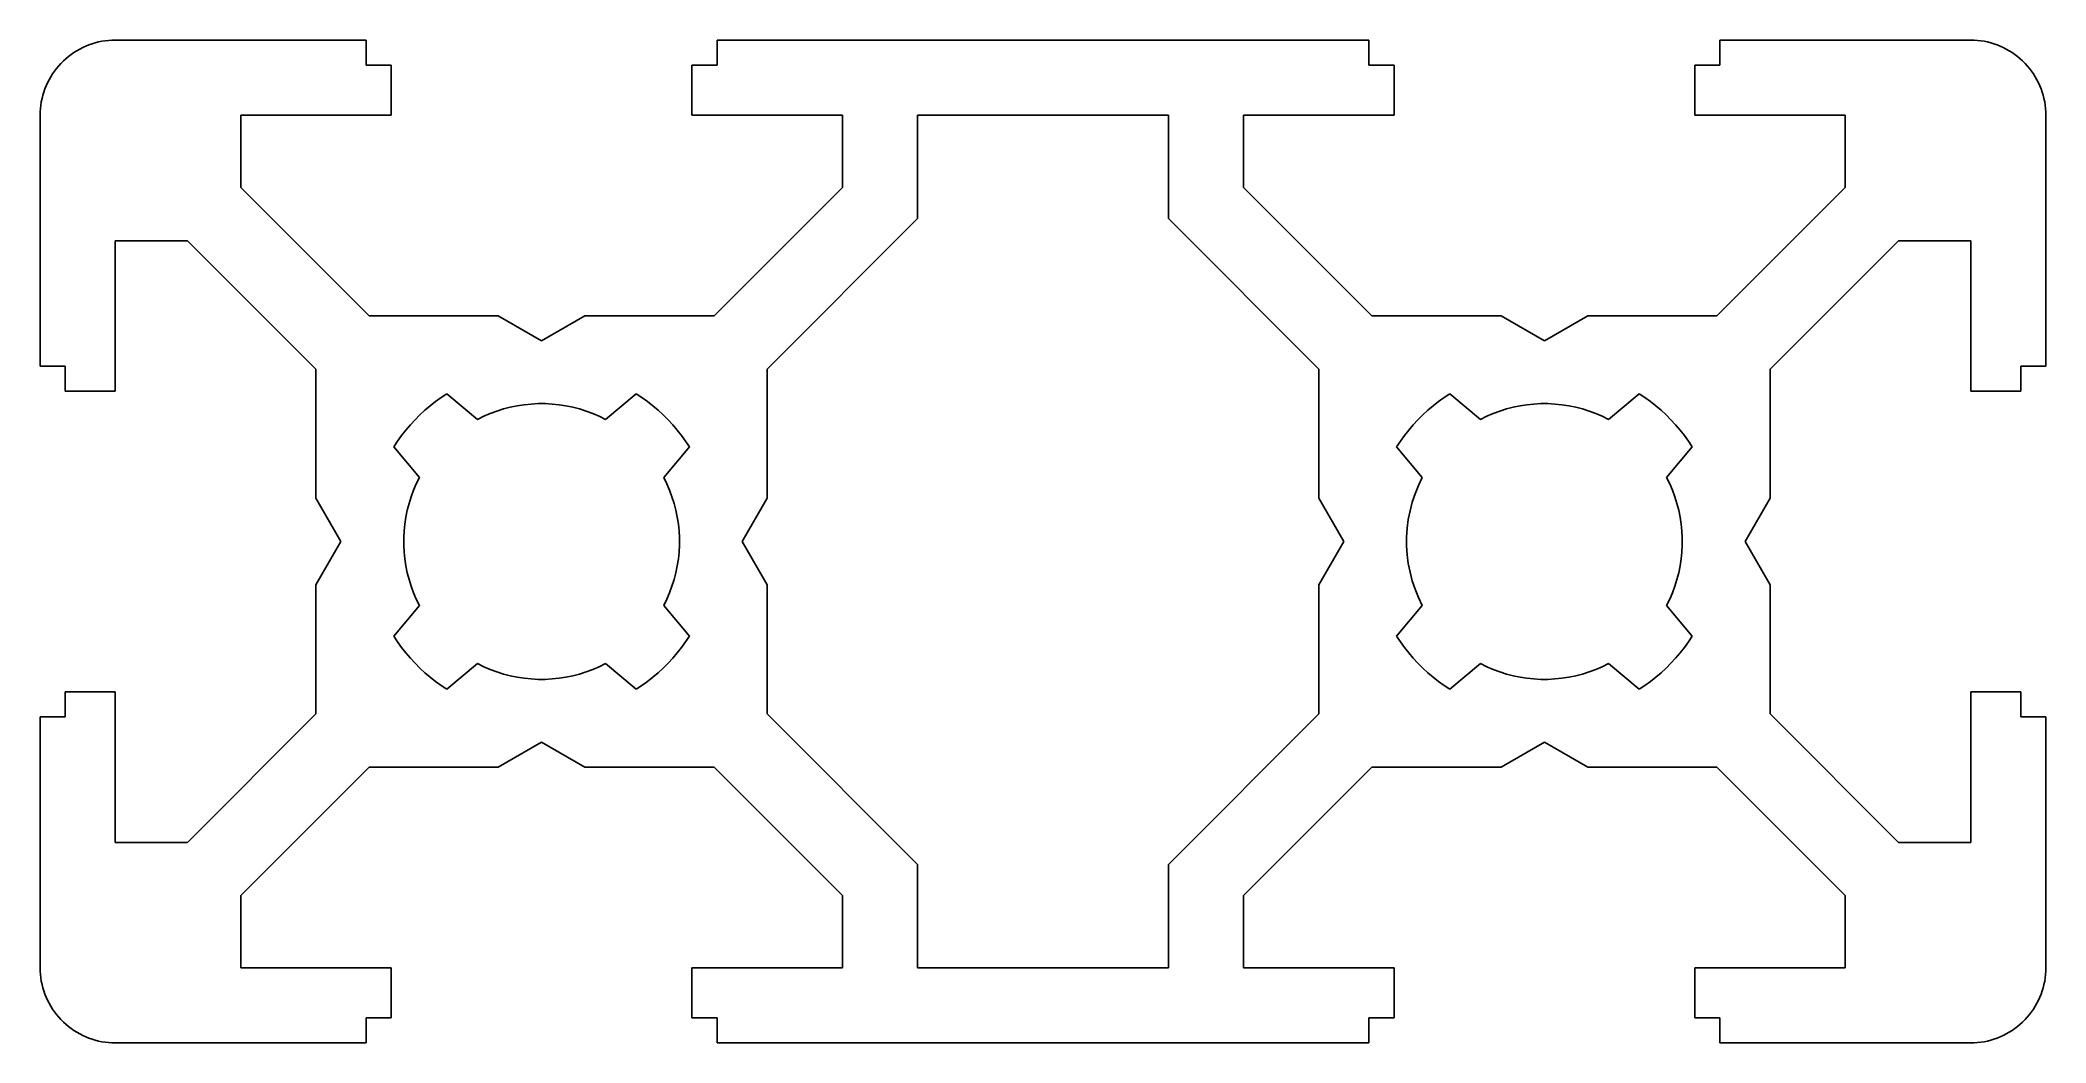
# Model space of a CAD drawing. Extents: x -20 to 20, y -10 to 10.
import ezdxf

# ---------------------------------------------------------------- set-up
doc = ezdxf.new("R2010")
doc.units = 0
doc.header["$LTSCALE"] = 1.2
doc.layers.get('0').update_dxf_attribs({"linetype": 'CONTINUOUS'})

msp = doc.modelspace()

# ---------------------------------------------------------------- linework, layer by layer
for p, q in [((-18.567297, 9.998489), (-18.5, 10)), ((-18.5, 10), (-13.5, 10)), ((-13.5, 9.5), (-13.5, 10)), ((-6.5, 10), (6.5, 10)), ((-6.5, 9.5), (-6.5, 10)), ((6.5, 9.5), (6.5, 10)), ((13.5, 10), (18.5, 10)), ((13.5, 9.5), (13.5, 10)), ((18.567297, 9.998489), (18.5, 10)), ((-19.536594, 9.584192), (-19.486908, 9.629607)), ((-19.486908, 9.629607), (-19.435234, 9.672748)), ((-19.435234, 9.672748), (-19.381678, 9.713526)), ((-19.381678, 9.713526), (-19.326345, 9.75186)), ((-19.326345, 9.75186), (-19.269348, 9.787673)), ((-19.269348, 9.787673), (-19.210802, 9.820893)), ((-19.210802, 9.820893), (-19.150826, 9.851453)), ((-19.150826, 9.851453), (-19.089537, 9.879292)), ((-19.089537, 9.879292), (-19.027061, 9.904352)), ((-19.027061, 9.904352), (-18.963526, 9.926585)), ((-18.963526, 9.926585), (-18.899055, 9.945944)), ((-18.899055, 9.945944), (-18.833782, 9.962392)), ((-18.833782, 9.962392), (-18.767836, 9.975894)), ((-18.767836, 9.975894), (-18.701349, 9.986424)), ((-18.701349, 9.986424), (-18.634459, 9.993961)), ((-18.634459, 9.993961), (-18.567297, 9.998489)), ((18.634459, 9.993961), (18.567297, 9.998489)), ((18.701349, 9.986424), (18.634459, 9.993961)), ((18.767836, 9.975894), (18.701349, 9.986424)), ((18.833782, 9.962392), (18.767836, 9.975894)), ((18.899055, 9.945944), (18.833782, 9.962392)), ((18.963526, 9.926585), (18.899055, 9.945944)), ((19.027061, 9.904352), (18.963526, 9.926585)), ((19.089537, 9.879292), (19.027061, 9.904352)), ((19.150826, 9.851453), (19.089537, 9.879292)), ((19.210802, 9.820893), (19.150826, 9.851453)), ((19.269348, 9.787673), (19.210802, 9.820893)), ((19.326345, 9.75186), (19.269348, 9.787673)), ((19.381678, 9.713526), (19.326345, 9.75186)), ((19.435234, 9.672748), (19.381678, 9.713526)), ((19.486908, 9.629607), (19.435234, 9.672748)), ((19.536594, 9.584192), (19.486908, 9.629607)), ((-19.851454, 9.150826), (-19.820892, 9.210803)), ((-19.820892, 9.210803), (-19.787674, 9.269349)), ((-19.787674, 9.269349), (-19.75186, 9.326345)), ((-19.75186, 9.326345), (-19.713526, 9.381678)), ((-19.713526, 9.381678), (-19.672747, 9.435235)), ((-19.672747, 9.435235), (-19.629606, 9.486908)), ((-19.629606, 9.486908), (-19.584192, 9.536594)), ((-19.584192, 9.536594), (-19.536594, 9.584192)), ((-13.5, 9.5), (-13, 9.5)), ((-13, 8.5), (-13, 9.5)), ((-7, 9.5), (-6.5, 9.5)), ((-7, 8.5), (-7, 9.5)), ((6.5, 9.5), (7, 9.5)), ((7, 8.5), (7, 9.5)), ((13, 9.5), (13.5, 9.5)), ((13, 8.5), (13, 9.5)), ((19.584192, 9.536594), (19.536594, 9.584192)), ((19.629606, 9.486908), (19.584192, 9.536594)), ((19.672747, 9.435235), (19.629606, 9.486908)), ((19.713526, 9.381678), (19.672747, 9.435235)), ((19.75186, 9.326345), (19.713526, 9.381678)), ((19.787674, 9.269349), (19.75186, 9.326345)), ((19.820892, 9.210803), (19.787674, 9.269349)), ((19.851454, 9.150826), (19.820892, 9.210803)), ((-19.975895, 8.767836), (-19.962391, 8.833781)), ((-19.962391, 8.833781), (-19.945944, 8.899055)), ((-19.945944, 8.899055), (-19.926584, 8.963526)), ((-19.926584, 8.963526), (-19.904352, 9.027062)), ((-19.904352, 9.027062), (-19.879292, 9.089538)), ((-19.879292, 9.089538), (-19.851454, 9.150826)), ((19.879292, 9.089538), (19.851454, 9.150826)), ((19.904352, 9.027062), (19.879292, 9.089538)), ((19.926584, 8.963526), (19.904352, 9.027062)), ((19.945944, 8.899055), (19.926584, 8.963526)), ((19.962391, 8.833781), (19.945944, 8.899055)), ((19.975895, 8.767836), (19.962391, 8.833781)), ((-20, 8.5), (-19.998489, 8.567297)), ((-20, 3.5), (-20, 8.5)), ((-19.998489, 8.567297), (-19.993961, 8.634459)), ((-19.993961, 8.634459), (-19.986425, 8.70135)), ((-19.986425, 8.70135), (-19.975895, 8.767836)), ((-16, 8.5), (-13, 8.5)), ((-16, 7.06066), (-16, 8.5)), ((-7, 8.5), (-4, 8.5)), ((-4, 7.06066), (-4, 8.5)), ((-2.5, 8.5), (2.5, 8.5)), ((-2.5, 6.43934), (-2.5, 8.5)), ((2.5, 6.43934), (2.5, 8.5)), ((4, 8.5), (7, 8.5)), ((4, 7.06066), (4, 8.5)), ((13, 8.5), (16, 8.5)), ((16, 7.06066), (16, 8.5)), ((19.986425, 8.70135), (19.975895, 8.767836)), ((19.993961, 8.634459), (19.986425, 8.70135)), ((19.998489, 8.567297), (19.993961, 8.634459)), ((20, 8.5), (19.998489, 8.567297)), ((20, 3.5), (20, 8.5)), ((-13.43934, 4.5), (-16, 7.06066)), ((-6.56066, 4.5), (-4, 7.06066)), ((6.56066, 4.5), (4, 7.06066)), ((13.43934, 4.5), (16, 7.06066)), ((-5.5, 3.43934), (-2.5, 6.43934)), ((5.5, 3.43934), (2.5, 6.43934)), ((-18.5, 6), (-17.060659, 6)), ((-18.5, 3), (-18.5, 6)), ((-14.5, 3.43934), (-17.060659, 6)), ((14.5, 3.43934), (17.060659, 6)), ((17.060659, 6), (18.5, 6)), ((18.5, 3), (18.5, 6)), ((-13.43934, 4.5), (-10.866025, 4.5)), ((-10, 4), (-10.866025, 4.5)), ((-10, 4), (-9.133975, 4.5)), ((-9.133975, 4.5), (-6.56066, 4.5)), ((6.56066, 4.5), (9.133975, 4.5)), ((10, 4), (9.133975, 4.5)), ((10, 4), (10.866025, 4.5)), ((10.866025, 4.5), (13.43934, 4.5)), ((-20, 3.5), (-19.5, 3.5)), ((-19.5, 3), (-19.5, 3.5)), ((-14.5, 0.866025), (-14.5, 3.43934)), ((-5.5, 0.866025), (-5.5, 3.43934)), ((5.5, 0.866025), (5.5, 3.43934)), ((14.5, 0.866025), (14.5, 3.43934)), ((19.5, 3.5), (20, 3.5)), ((19.5, 3), (19.5, 3.5)), ((-19.5, 3), (-18.5, 3)), ((-12.112426, 2.790637), (-12.001249, 2.871411)), ((-12.001249, 2.871411), (-11.886989, 2.947757)), ((-11.276711, 2.435674), (-11.886989, 2.947757)), ((-8.723289, 2.435674), (-8.113011, 2.947757)), ((-7.99875, 2.871411), (-8.113011, 2.947757)), ((-7.887574, 2.790637), (-7.99875, 2.871411)), ((7.887574, 2.790637), (7.99875, 2.871411)), ((7.99875, 2.871411), (8.113011, 2.947757)), ((8.723289, 2.435674), (8.113011, 2.947757)), ((11.276711, 2.435674), (11.886989, 2.947757)), ((12.001249, 2.871411), (11.886989, 2.947757)), ((12.112426, 2.790637), (12.001249, 2.871411)), ((18.5, 3), (19.5, 3)), ((-12.616212, 2.32496), (-12.522927, 2.425868)), ((-12.522927, 2.425868), (-12.425755, 2.523037)), ((-12.425755, 2.523037), (-12.324841, 2.616316)), ((-12.324841, 2.616316), (-12.220345, 2.705562)), ((-12.220345, 2.705562), (-12.112426, 2.790637)), ((-11.276711, 2.435674), (-11.151334, 2.497385)), ((-11.151334, 2.497385), (-11.022983, 2.552647)), ((-11.022983, 2.552647), (-10.89199, 2.601318)), ((-10.89199, 2.601318), (-10.758695, 2.643271)), ((-10.758695, 2.643271), (-10.62344, 2.678399)), ((-10.62344, 2.678399), (-10.486575, 2.706611)), ((-10.486575, 2.706611), (-10.348454, 2.727834)), ((-10.348454, 2.727834), (-10.209433, 2.742013)), ((-10.209433, 2.742013), (-10.069871, 2.749112)), ((-10.069871, 2.749112), (-9.930129, 2.749112)), ((-9.790567, 2.742013), (-9.930129, 2.749112)), ((-9.651546, 2.727834), (-9.790567, 2.742013)), ((-9.513425, 2.706611), (-9.651546, 2.727834)), ((-9.37656, 2.678399), (-9.513425, 2.706611)), ((-9.241305, 2.643271), (-9.37656, 2.678399)), ((-9.10801, 2.601318), (-9.241305, 2.643271)), ((-8.977017, 2.552647), (-9.10801, 2.601318)), ((-8.848666, 2.497385), (-8.977017, 2.552647)), ((-8.723289, 2.435674), (-8.848666, 2.497385)), ((-7.779655, 2.705562), (-7.887574, 2.790637)), ((-7.675158, 2.616316), (-7.779655, 2.705562)), ((-7.574245, 2.523037), (-7.675158, 2.616316)), ((-7.477072, 2.425868), (-7.574245, 2.523037)), ((-7.383788, 2.32496), (-7.477072, 2.425868)), ((7.383788, 2.32496), (7.477072, 2.425868)), ((7.477072, 2.425868), (7.574245, 2.523037)), ((7.574245, 2.523037), (7.675158, 2.616316)), ((7.675158, 2.616316), (7.779655, 2.705562)), ((7.779655, 2.705562), (7.887574, 2.790637)), ((8.723289, 2.435674), (8.848666, 2.497385)), ((8.848666, 2.497385), (8.977017, 2.552647)), ((8.977017, 2.552647), (9.10801, 2.601318)), ((9.10801, 2.601318), (9.241305, 2.643271)), ((9.241305, 2.643271), (9.37656, 2.678399)), ((9.37656, 2.678399), (9.513425, 2.706611)), ((9.513425, 2.706611), (9.651546, 2.727834)), ((9.651546, 2.727834), (9.790567, 2.742013)), ((9.790567, 2.742013), (9.930129, 2.749112)), ((9.930129, 2.749112), (10.069871, 2.749112)), ((10.209433, 2.742013), (10.069871, 2.749112)), ((10.348454, 2.727834), (10.209433, 2.742013)), ((10.486575, 2.706611), (10.348454, 2.727834)), ((10.62344, 2.678399), (10.486575, 2.706611)), ((10.758695, 2.643271), (10.62344, 2.678399)), ((10.89199, 2.601318), (10.758695, 2.643271)), ((11.022983, 2.552647), (10.89199, 2.601318)), ((11.151334, 2.497385), (11.022983, 2.552647)), ((11.276711, 2.435674), (11.151334, 2.497385)), ((12.220345, 2.705562), (12.112426, 2.790637)), ((12.324841, 2.616316), (12.220345, 2.705562)), ((12.425755, 2.523037), (12.324841, 2.616316)), ((12.522927, 2.425868), (12.425755, 2.523037)), ((12.616212, 2.32496), (12.522927, 2.425868)), ((-12.947673, 1.887121), (-12.871321, 2.001379)), ((-12.871321, 2.001379), (-12.790543, 2.112551)), ((-12.790543, 2.112551), (-12.705462, 2.220467)), ((-12.705462, 2.220467), (-12.616212, 2.32496)), ((-7.294538, 2.220467), (-7.383788, 2.32496)), ((-7.209457, 2.112551), (-7.294538, 2.220467)), ((-7.128679, 2.001379), (-7.209457, 2.112551)), ((-7.052327, 1.887121), (-7.128679, 2.001379)), ((7.052327, 1.887121), (7.128679, 2.001379)), ((7.128679, 2.001379), (7.209457, 2.112551)), ((7.209457, 2.112551), (7.294538, 2.220467)), ((7.294538, 2.220467), (7.383788, 2.32496)), ((12.705462, 2.220467), (12.616212, 2.32496)), ((12.790543, 2.112551), (12.705462, 2.220467)), ((12.871321, 2.001379), (12.790543, 2.112551)), ((12.947673, 1.887121), (12.871321, 2.001379)), ((-12.435598, 1.276855), (-12.947673, 1.887121)), ((-7.564401, 1.276855), (-7.052327, 1.887121)), ((7.564401, 1.276855), (7.052327, 1.887121)), ((12.435598, 1.276855), (12.947673, 1.887121)), ((-12.497324, 1.151465), (-12.435598, 1.276855)), ((-7.502676, 1.151465), (-7.564401, 1.276855)), ((7.487299, 1.117512), (7.564401, 1.276855)), ((12.497324, 1.151465), (12.435598, 1.276855)), ((-14, 0), (-14.5, 0.866025)), ((-12.643246, 0.758785), (-12.601282, 0.892095)), ((-12.601282, 0.892095), (-12.552599, 1.023101)), ((-12.552599, 1.023101), (-12.497324, 1.151465)), ((-7.447401, 1.023101), (-7.502676, 1.151465)), ((-7.398718, 0.892095), (-7.447401, 1.023101)), ((-7.356755, 0.758785), (-7.398718, 0.892095)), ((-6, 0), (-5.5, 0.866025)), ((6, 0), (5.5, 0.866025)), ((7.364604, 0.785615), (7.420608, 0.953539)), ((7.420608, 0.953539), (7.487299, 1.117512)), ((12.552599, 1.023101), (12.497324, 1.151465)), ((12.601282, 0.892095), (12.552599, 1.023101)), ((12.643246, 0.758785), (12.601282, 0.892095)), ((14, 0), (14.5, 0.866025)), ((-12.727829, 0.348496), (-12.706601, 0.486634)), ((-12.706601, 0.486634), (-12.678382, 0.623514)), ((-12.678382, 0.623514), (-12.643246, 0.758785)), ((-7.321618, 0.623514), (-7.356755, 0.758785)), ((-7.293399, 0.486634), (-7.321618, 0.623514)), ((-7.272171, 0.348496), (-7.293399, 0.486634)), ((7.262813, 0.265158), (7.285543, 0.44071)), ((7.285543, 0.44071), (7.31952, 0.614435)), ((7.31952, 0.614435), (7.364604, 0.785615)), ((12.678382, 0.623514), (12.643246, 0.758785)), ((12.706601, 0.486634), (12.678382, 0.623514)), ((12.727829, 0.348496), (12.706601, 0.486634)), ((-14.5, -0.866025), (-14, 0)), ((-12.749112, 0.06988), (-12.742011, 0.209458)), ((-12.749112, -0.06988), (-12.749112, 0.06988)), ((-12.742011, 0.209458), (-12.727829, 0.348496)), ((-7.257988, 0.209458), (-7.272171, 0.348496)), ((-7.250888, 0.06988), (-7.257988, 0.209458)), ((-7.250888, -0.06988), (-7.250888, 0.06988)), ((-5.5, -0.866025), (-6, 0)), ((5.5, -0.866025), (6, 0)), ((7.251425, 0.088508), (7.262813, 0.265158)), ((7.251425, -0.088508), (7.251425, 0.088508)), ((12.742011, 0.209458), (12.727829, 0.348496)), ((12.749112, 0.06988), (12.742011, 0.209458)), ((12.749112, -0.06988), (12.749112, 0.06988)), ((14.5, -0.866025), (14, 0)), ((-12.742011, -0.209458), (-12.749112, -0.06988)), ((-12.727829, -0.348496), (-12.742011, -0.209458)), ((-12.706601, -0.486634), (-12.727829, -0.348496)), ((-7.293399, -0.486634), (-7.272171, -0.348496)), ((-7.272171, -0.348496), (-7.257988, -0.209458)), ((-7.257988, -0.209458), (-7.250888, -0.06988)), ((7.262813, -0.265158), (7.251425, -0.088508)), ((7.285543, -0.44071), (7.262813, -0.265158)), ((12.706601, -0.486634), (12.727829, -0.348496)), ((12.727829, -0.348496), (12.742011, -0.209458)), ((12.742011, -0.209458), (12.749112, -0.06988)), ((-12.678382, -0.623514), (-12.706601, -0.486634)), ((-12.643246, -0.758785), (-12.678382, -0.623514)), ((-12.601282, -0.892095), (-12.643246, -0.758785)), ((-7.398718, -0.892095), (-7.356755, -0.758785)), ((-7.356755, -0.758785), (-7.321618, -0.623514)), ((-7.321618, -0.623514), (-7.293399, -0.486634)), ((7.31952, -0.614435), (7.285543, -0.44071)), ((7.364604, -0.785615), (7.31952, -0.614435)), ((7.420608, -0.953539), (7.364604, -0.785615)), ((12.601282, -0.892095), (12.643246, -0.758785)), ((12.643246, -0.758785), (12.678382, -0.623514)), ((12.678382, -0.623514), (12.706601, -0.486634)), ((-14.5, -3.43934), (-14.5, -0.866025)), ((-12.552599, -1.023101), (-12.601282, -0.892095)), ((-12.497324, -1.151465), (-12.552599, -1.023101)), ((-12.435598, -1.276855), (-12.497324, -1.151465)), ((-7.564401, -1.276855), (-7.502676, -1.151465)), ((-7.502676, -1.151465), (-7.447401, -1.023101)), ((-7.447401, -1.023101), (-7.398718, -0.892095)), ((-5.5, -3.43934), (-5.5, -0.866025)), ((5.5, -3.43934), (5.5, -0.866025)), ((7.487299, -1.117512), (7.420608, -0.953539)), ((7.564401, -1.276855), (7.487299, -1.117512)), ((12.435598, -1.276855), (12.497324, -1.151465)), ((12.497324, -1.151465), (12.552599, -1.023101)), ((12.552599, -1.023101), (12.601282, -0.892095)), ((14.5, -3.43934), (14.5, -0.866025)), ((-12.947673, -1.887121), (-12.435598, -1.276855)), ((-7.052327, -1.887121), (-7.564401, -1.276855)), ((7.052327, -1.887121), (7.564401, -1.276855)), ((12.947673, -1.887121), (12.435598, -1.276855)), ((-12.871321, -2.001379), (-12.947673, -1.887121)), ((-7.128679, -2.001379), (-7.052327, -1.887121)), ((7.128679, -2.001379), (7.052327, -1.887121)), ((12.871321, -2.001379), (12.947673, -1.887121)), ((-12.790543, -2.112551), (-12.871321, -2.001379)), ((-12.705462, -2.220467), (-12.790543, -2.112551)), ((-12.616212, -2.32496), (-12.705462, -2.220467)), ((-12.522927, -2.425868), (-12.616212, -2.32496)), ((-7.477072, -2.425868), (-7.383788, -2.32496)), ((-7.383788, -2.32496), (-7.294538, -2.220467)), ((-7.294538, -2.220467), (-7.209457, -2.112551)), ((-7.209457, -2.112551), (-7.128679, -2.001379)), ((7.209457, -2.112551), (7.128679, -2.001379)), ((7.294538, -2.220467), (7.209457, -2.112551)), ((7.383788, -2.32496), (7.294538, -2.220467)), ((7.477072, -2.425868), (7.383788, -2.32496)), ((12.522927, -2.425868), (12.616212, -2.32496)), ((12.616212, -2.32496), (12.705462, -2.220467)), ((12.705462, -2.220467), (12.790543, -2.112551)), ((12.790543, -2.112551), (12.871321, -2.001379)), ((-12.425755, -2.523037), (-12.522927, -2.425868)), ((-12.324841, -2.616316), (-12.425755, -2.523037)), ((-12.220345, -2.705562), (-12.324841, -2.616316)), ((-12.112426, -2.790637), (-12.220345, -2.705562)), ((-12.001249, -2.871411), (-12.112426, -2.790637)), ((-11.886989, -2.947757), (-11.276711, -2.435674)), ((-11.151334, -2.497385), (-11.276711, -2.435674)), ((-11.022983, -2.552647), (-11.151334, -2.497385)), ((-10.89199, -2.601318), (-11.022983, -2.552647)), ((-10.758695, -2.643271), (-10.89199, -2.601318)), ((-10.62344, -2.678399), (-10.758695, -2.643271)), ((-10.486575, -2.706611), (-10.62344, -2.678399)), ((-10.348454, -2.727834), (-10.486575, -2.706611)), ((-10.209433, -2.742013), (-10.348454, -2.727834)), ((-10.069871, -2.749112), (-10.209433, -2.742013)), ((-10.069871, -2.749112), (-9.930129, -2.749112)), ((-9.930129, -2.749112), (-9.790567, -2.742013)), ((-9.790567, -2.742013), (-9.651546, -2.727834)), ((-9.651546, -2.727834), (-9.513425, -2.706611)), ((-9.513425, -2.706611), (-9.37656, -2.678399)), ((-9.37656, -2.678399), (-9.241305, -2.643271)), ((-9.241305, -2.643271), (-9.10801, -2.601318)), ((-9.10801, -2.601318), (-8.977017, -2.552647)), ((-8.977017, -2.552647), (-8.848666, -2.497385)), ((-8.848666, -2.497385), (-8.723289, -2.435674)), ((-8.113011, -2.947757), (-8.723289, -2.435674)), ((-7.99875, -2.871411), (-7.887574, -2.790637)), ((-7.887574, -2.790637), (-7.779655, -2.705562)), ((-7.779655, -2.705562), (-7.675158, -2.616316)), ((-7.675158, -2.616316), (-7.574245, -2.523037)), ((-7.574245, -2.523037), (-7.477072, -2.425868)), ((7.574245, -2.523037), (7.477072, -2.425868)), ((7.675158, -2.616316), (7.574245, -2.523037)), ((7.779655, -2.705562), (7.675158, -2.616316)), ((7.887574, -2.790637), (7.779655, -2.705562)), ((7.99875, -2.871411), (7.887574, -2.790637)), ((8.113011, -2.947757), (8.723289, -2.435674)), ((8.848666, -2.497385), (8.723289, -2.435674)), ((8.977017, -2.552647), (8.848666, -2.497385)), ((9.10801, -2.601318), (8.977017, -2.552647)), ((9.241305, -2.643271), (9.10801, -2.601318)), ((9.37656, -2.678399), (9.241305, -2.643271)), ((9.513425, -2.706611), (9.37656, -2.678399)), ((9.651546, -2.727834), (9.513425, -2.706611)), ((9.790567, -2.742013), (9.651546, -2.727834)), ((9.930129, -2.749112), (9.790567, -2.742013)), ((9.930129, -2.749112), (10.069871, -2.749112)), ((10.069871, -2.749112), (10.209433, -2.742013)), ((10.209433, -2.742013), (10.348454, -2.727834)), ((10.348454, -2.727834), (10.486575, -2.706611)), ((10.486575, -2.706611), (10.62344, -2.678399)), ((10.62344, -2.678399), (10.758695, -2.643271)), ((10.758695, -2.643271), (10.89199, -2.601318)), ((10.89199, -2.601318), (11.022983, -2.552647)), ((11.022983, -2.552647), (11.151334, -2.497385)), ((11.151334, -2.497385), (11.276711, -2.435674)), ((11.886989, -2.947757), (11.276711, -2.435674)), ((12.001249, -2.871411), (12.112426, -2.790637)), ((12.112426, -2.790637), (12.220345, -2.705562)), ((12.220345, -2.705562), (12.324841, -2.616316)), ((12.324841, -2.616316), (12.425755, -2.523037)), ((12.425755, -2.523037), (12.522927, -2.425868)), ((-19.5, -3), (-18.5, -3)), ((-19.5, -3.5), (-19.5, -3)), ((-18.5, -6), (-18.5, -3)), ((-11.886989, -2.947757), (-12.001249, -2.871411)), ((-8.113011, -2.947757), (-7.99875, -2.871411)), ((8.113011, -2.947757), (7.99875, -2.871411)), ((11.886989, -2.947757), (12.001249, -2.871411)), ((18.5, -3), (19.5, -3)), ((18.5, -6), (18.5, -3)), ((19.5, -3.5), (19.5, -3)), ((-20, -3.5), (-19.5, -3.5)), ((-20, -8.5), (-20, -3.5)), ((-17.060659, -6), (-14.5, -3.43934)), ((-2.5, -6.43934), (-5.5, -3.43934)), ((2.5, -6.43934), (5.5, -3.43934)), ((17.060659, -6), (14.5, -3.43934)), ((19.5, -3.5), (20, -3.5)), ((20, -8.5), (20, -3.5)), ((-10.866025, -4.5), (-10, -4)), ((-9.133975, -4.5), (-10, -4)), ((9.133975, -4.5), (10, -4)), ((10.866025, -4.5), (10, -4)), ((-16, -7.06066), (-13.43934, -4.5)), ((-13.43934, -4.5), (-10.866025, -4.5)), ((-9.133975, -4.5), (-6.56066, -4.5)), ((-4, -7.06066), (-6.56066, -4.5)), ((4, -7.06066), (6.56066, -4.5)), ((6.56066, -4.5), (9.133975, -4.5)), ((10.866025, -4.5), (13.43934, -4.5)), ((16, -7.06066), (13.43934, -4.5)), ((-18.5, -6), (-17.060659, -6)), ((17.060659, -6), (18.5, -6)), ((-2.5, -8.5), (-2.5, -6.43934)), ((2.5, -8.5), (2.5, -6.43934)), ((-16, -8.5), (-16, -7.06066)), ((-4, -8.5), (-4, -7.06066)), ((4, -8.5), (4, -7.06066)), ((16, -8.5), (16, -7.06066)), ((-19.998489, -8.567297), (-20, -8.5)), ((-19.993961, -8.634459), (-19.998489, -8.567297)), ((-19.986425, -8.70135), (-19.993961, -8.634459)), ((-19.975895, -8.767836), (-19.986425, -8.70135)), ((-19.962391, -8.833781), (-19.975895, -8.767836)), ((-16, -8.5), (-13, -8.5)), ((-13, -9.5), (-13, -8.5)), ((-7, -8.5), (-4, -8.5)), ((-7, -9.5), (-7, -8.5)), ((-2.5, -8.5), (2.5, -8.5)), ((4, -8.5), (7, -8.5)), ((7, -9.5), (7, -8.5)), ((13, -8.5), (16, -8.5)), ((13, -9.5), (13, -8.5)), ((19.962391, -8.833781), (19.975895, -8.767836)), ((19.975895, -8.767836), (19.986425, -8.70135)), ((19.986425, -8.70135), (19.993961, -8.634459)), ((19.993961, -8.634459), (19.998489, -8.567297)), ((19.998489, -8.567297), (20, -8.5)), ((-19.945944, -8.899055), (-19.962391, -8.833781)), ((-19.926584, -8.963526), (-19.945944, -8.899055)), ((-19.904352, -9.027062), (-19.926584, -8.963526)), ((-19.879292, -9.089538), (-19.904352, -9.027062)), ((-19.851454, -9.150826), (-19.879292, -9.089538)), ((-19.820892, -9.210803), (-19.851454, -9.150826)), ((19.820892, -9.210803), (19.851454, -9.150826)), ((19.851454, -9.150826), (19.879292, -9.089538)), ((19.879292, -9.089538), (19.904352, -9.027062)), ((19.904352, -9.027062), (19.926584, -8.963526)), ((19.926584, -8.963526), (19.945944, -8.899055)), ((19.945944, -8.899055), (19.962391, -8.833781)), ((-19.787674, -9.269349), (-19.820892, -9.210803)), ((-19.75186, -9.326345), (-19.787674, -9.269349)), ((-19.713526, -9.381678), (-19.75186, -9.326345)), ((-19.672747, -9.435235), (-19.713526, -9.381678)), ((-19.629606, -9.486908), (-19.672747, -9.435235)), ((-19.584192, -9.536594), (-19.629606, -9.486908)), ((-19.536594, -9.584192), (-19.584192, -9.536594)), ((-19.486908, -9.629607), (-19.536594, -9.584192)), ((-13.5, -9.5), (-13, -9.5)), ((-13.5, -10), (-13.5, -9.5)), ((-7, -9.5), (-6.5, -9.5)), ((-6.5, -10), (-6.5, -9.5)), ((6.5, -9.5), (7, -9.5)), ((6.5, -10), (6.5, -9.5)), ((13, -9.5), (13.5, -9.5)), ((13.5, -10), (13.5, -9.5)), ((19.486908, -9.629607), (19.536594, -9.584192)), ((19.536594, -9.584192), (19.584192, -9.536594)), ((19.584192, -9.536594), (19.629606, -9.486908)), ((19.629606, -9.486908), (19.672747, -9.435235)), ((19.672747, -9.435235), (19.713526, -9.381678)), ((19.713526, -9.381678), (19.75186, -9.326345)), ((19.75186, -9.326345), (19.787674, -9.269349)), ((19.787674, -9.269349), (19.820892, -9.210803)), ((-19.435234, -9.672748), (-19.486908, -9.629607)), ((-19.381678, -9.713526), (-19.435234, -9.672748)), ((-19.326345, -9.75186), (-19.381678, -9.713526)), ((-19.269348, -9.787673), (-19.326345, -9.75186)), ((-19.210802, -9.820893), (-19.269348, -9.787673)), ((-19.150826, -9.851453), (-19.210802, -9.820893)), ((-19.089537, -9.879292), (-19.150826, -9.851453)), ((-19.027061, -9.904352), (-19.089537, -9.879292)), ((-18.963526, -9.926585), (-19.027061, -9.904352)), ((-18.899055, -9.945944), (-18.963526, -9.926585)), ((-18.833782, -9.962392), (-18.899055, -9.945944)), ((-18.767836, -9.975894), (-18.833782, -9.962392)), ((-18.701349, -9.986424), (-18.767836, -9.975894)), ((-18.634459, -9.993961), (-18.701349, -9.986424)), ((-18.567297, -9.998489), (-18.634459, -9.993961)), ((-18.5, -10), (-18.567297, -9.998489)), ((-18.5, -10), (-13.5, -10)), ((-6.5, -10), (6.5, -10)), ((13.5, -10), (18.5, -10)), ((18.5, -10), (18.567297, -9.998489)), ((18.567297, -9.998489), (18.634459, -9.993961)), ((18.634459, -9.993961), (18.701349, -9.986424)), ((18.701349, -9.986424), (18.767836, -9.975894)), ((18.767836, -9.975894), (18.833782, -9.962392)), ((18.833782, -9.962392), (18.899055, -9.945944)), ((18.899055, -9.945944), (18.963526, -9.926585)), ((18.963526, -9.926585), (19.027061, -9.904352)), ((19.027061, -9.904352), (19.089537, -9.879292)), ((19.089537, -9.879292), (19.150826, -9.851453)), ((19.150826, -9.851453), (19.210802, -9.820893)), ((19.210802, -9.820893), (19.269348, -9.787673)), ((19.269348, -9.787673), (19.326345, -9.75186)), ((19.326345, -9.75186), (19.381678, -9.713526)), ((19.381678, -9.713526), (19.435234, -9.672748)), ((19.435234, -9.672748), (19.486908, -9.629607))]:
    msp.add_line(p, q)

doc.saveas('drawing.dxf')
